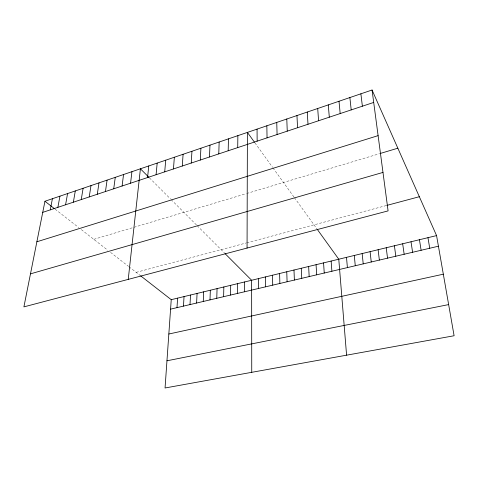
<?xml version="1.0" encoding="UTF-8"?>
<svg xmlns="http://www.w3.org/2000/svg" width="478" height="478" viewBox="0 0 478 478"><rect width="100%" height="100%" fill="white"/><g stroke="black" fill="none" stroke-linecap="round" stroke-linejoin="round"><path stroke-width="0.36" stroke-dasharray="2.39 1.79" d="M93.813 239.341L133.326 227.498M134.007 227.295L245.979 193.727M246.684 193.512L379.634 153.659M136.176 272.352L246.033 243.009M246.72 242.824L386.863 205.391M55.066 209.143L78.643 227.516M81.326 229.607L107.813 250.251M110.543 252.378L128.468 266.348M129.024 266.778L140.855 275.997M149.453 177.852L170.622 199.069M171.142 199.595L196.697 225.204M197.175 225.688L225.192 253.764M254.953 142.88L272.538 167.288M272.974 167.892L294.048 197.133M294.442 197.683L317.35 229.47"/><path stroke-width="0.72" d="M247.06 248.064L247.407 132.406L254.517 142.271M244.539 291.771L244.587 281.96M237.5 293.426L237.614 283.645M237.715 147.606L237.871 135.65M230.527 295.063L230.701 285.312M228.185 150.773L228.454 138.853M223.62 296.689L223.847 286.967M216.773 298.296L217.06 288.61M218.775 153.898L219.157 142.014M209.991 299.891L210.338 290.236M209.484 156.987L209.973 145.139M203.269 301.469L203.67 291.843M196.613 303.034L197.067 293.438M200.306 160.034L200.903 148.222M190.017 304.588L190.525 295.016M191.242 163.046L191.941 151.269M183.474 306.123L184.036 296.587M176.991 307.647L177.607 298.141M182.291 166.015L183.092 154.28M140.855 275.997L171.238 299.676L165.053 387.987L454.1 335.747L436.569 235.594L372.057 90.013L44.95 201.256L23.9 306.882L388.088 210.894L372.057 90.013M173.448 168.955L174.351 157.25M164.713 171.853L165.711 160.19M156.085 174.721L157.178 163.094M147.565 177.553L148.748 165.962M128.235 279.385L140.412 168.794L148.927 177.326M130.566 183.199L131.928 171.68M122.093 186.014L123.545 174.53M113.728 188.792L115.264 177.344M105.459 191.535L107.078 180.128M97.291 194.253L98.994 182.877M89.225 196.93L90.999 185.595M81.248 199.583L83.1 188.284M73.361 202.2L75.297 190.937M65.576 204.787L67.577 193.566M57.874 207.344L59.947 196.159M50.262 209.872L52.407 198.723M42.739 212.369L373.706 102.435M36.878 241.772L378.11 135.638M380.303 153.456L397.845 148.198M30.484 273.852L382.986 172.415M386.863 205.391L419.337 196.715M171.238 299.676L436.569 235.594M170.568 309.152L438.422 246.206M168.83 334.014L443.321 274.193M166.953 360.794L448.645 304.594M44.95 201.256L54.48 208.689M225.192 253.764L251.631 280.257L251.745 372.32M317.35 229.47L338.777 259.213L346.586 355.178M427.965 237.674L429.728 248.249M419.445 239.729L421.118 250.269M411.014 241.766L412.598 252.276M402.673 243.78L404.161 254.254M394.404 245.776L395.808 256.22M386.224 247.753L387.539 258.162M360.89 93.808L362.378 106.2M378.122 249.707L379.353 260.086M370.097 251.649L371.245 261.992M349.872 97.554L351.205 109.91M362.157 253.567L363.22 263.88M354.288 255.467L355.274 265.744M339.004 101.252L340.181 113.573M346.496 257.349L347.404 267.596M328.284 104.897L329.306 117.182M331.135 261.06L331.893 271.241M317.703 108.5L318.581 120.749M323.564 262.888L324.245 273.04M307.264 112.049L307.999 124.262M316.066 264.698L316.675 274.82M308.639 266.491L309.176 276.583M296.958 115.551L297.561 127.728M301.277 268.272L301.743 278.327M293.988 270.028L294.382 280.054M286.788 119.01L287.254 131.151M286.764 271.773L287.093 281.769M276.75 122.428L277.091 134.527M279.606 273.5L279.875 283.466M272.514 275.214L272.717 285.151M266.844 125.798L267.053 137.861M265.493 276.911L265.625 286.812M258.532 278.596L258.604 288.467M257.062 129.12L257.146 141.153"/></g></svg>
